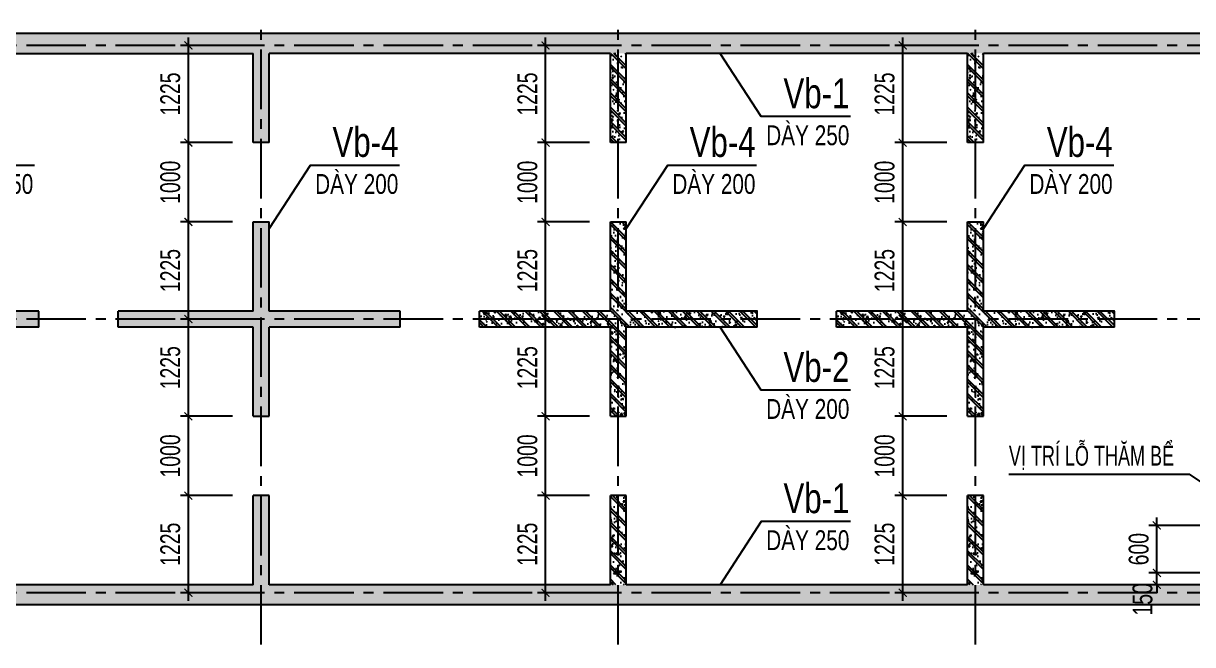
# Model space of a CAD drawing. Header units: millimetres. Extents: x -743195 to -406795, y -426565 to -367165.
# Drawn here: x -729784 to -715052, y -400175 to -392344 of the extents above; entities that cross this region are included whole.
import ezdxf

# ---------------------------------------------------------------- set-up
doc = ezdxf.new("R2010")
doc.units = ezdxf.units.MM
doc.header["$LTSCALE"] = 1000
doc.header["$MEASUREMENT"] = 0
doc.linetypes.add('CENTER2', pattern=[1.125, 0.75, -0.125, 0.125, -0.125])
for name, color, linetype in [('CDC.01.AXIS', 160, 'CENTER2'), ('CDC.02.DIM', 1, 'Continuous'), ('CDC.03.BORDER', 3, 'Continuous'), ('CDC.06.TEXT', 2, 'Continuous'), ('CDC.10.HATCH', 251, 'Continuous'), ('KCS_CHI', 1, 'Continuous')]:
    doc.layers.add(name, color=color, linetype=linetype)
doc.styles.add('ARIAL', font='arial.ttf', dxfattribs={"width": 0.7})
doc.styles.add('KCS_SMTEXT', font='arial.ttf', dxfattribs={"width": 0.7})
doc.dimstyles.new('100', dxfattribs={"dimscale": 100, "dimtxt": 2.5, "dimasz": 1, "dimexe": 1, "dimexo": 0, "dimgap": 1, "dimtad": 1, "dimdec": 0, "dimdsep": 46, "dimtxsty": 'ARIAL', "dimblk": 'ARCHTICK', "dimcen": 1, "dimdle": 1, "dimclrd": 1, "dimclre": 1, "dimclrt": 2, "dimadec": 0, "dimazin": 0, "dimtfac": 0.00072, "dimtdec": 0, "dimtix": 1, "dimtmove": 2, "dimatfit": 3, "dimldrblk": 'ARCHTICK', "dimfxl": 1, "dimtolj": 1, "dimarcsym": 0})
pattern_1 = [(50, (3326.72, -18708.47), (215.178055, -18.82564), [22.5, -247.5]), (355, (3326.72, -18708.47), (-41.6254, 225.65764), [18, -198]), (100.4514, (3344.65, -18710.04), (173.552815, 206.831863), [19.122057, -210.342634]), (46.1842, (3326.72, -18648.47), (320.172315, -49.655704), [33.75, -371.25]), (96.6356, (3353.4, -18652.6), (280.39881, 292.23536), [28.68309, -315.5139]), (351.1842, (3326.7, -18648.47), (280.39858, 292.23558), [27, -297]), (21, (3356.72, -18663.47), (179.072116, -120.785667), [22.5, -247.5]), (226, (3356.72, -18663.47), (201.564637, -109.66194), [18, -198]), (71.4514, (3371.64, -18673.53), (252.06679, 96.75915), [19.122057, -210.342634]), (67.5, (3326.716, -18708.47), (-46.774855, 88.3123386), [0, -195.6, 0, -201, 0, -198.75]), (4.5, (3326.72, -18708.47), (85.005277, 114.030957), [0, -114.6, 0, -191.1, 0, -75.75]), (327.5, (3259.816, -18708.47), (160.146731, -6.7664615), [0, -75, 0, -234, 0, -310.5]), (317.5, (3229.82, -18708.47), (174.95585, 30.031495), [0, -97.5, 0, -155.4, 0, -220.5]), (315, (3326.72, -18708.47), (90.156115, 90.156115), []), (315, (3326.72, -18671.72), (90.156115, 90.156115), [])]
pattern_2 = [(50, (7826.72, -18708.47), (215.178055, -18.82564), [22.5, -247.5]), (355, (7826.72, -18708.47), (-41.6254, 225.65764), [18, -198]), (100.4514, (7844.65, -18710.04), (173.552815, 206.83186), [19.122057, -210.342634]), (46.1842, (7826.72, -18648.47), (320.172315, -49.655704), [33.75, -371.25]), (96.6356, (7853.4, -18652.6), (280.39881, 292.23536), [28.68309, -315.5139]), (351.1842, (7826.7, -18648.47), (280.39858, 292.23558), [27, -297]), (21, (7856.72, -18663.47), (179.072116, -120.785667), [22.5, -247.5]), (226, (7856.72, -18663.47), (201.564637, -109.66194), [18, -198]), (71.4514, (7871.64, -18673.53), (252.06679, 96.75915), [19.122057, -210.342634]), (67.5, (7826.716, -18708.47), (-46.774855, 88.3123386), [0, -195.6, 0, -201, 0, -198.75]), (4.5, (7826.72, -18708.47), (85.005277, 114.030957), [0, -114.6, 0, -191.1, 0, -75.75]), (327.5, (7759.816, -18708.47), (160.146731, -6.7664615), [0, -75, 0, -234, 0, -310.5]), (317.5, (7729.82, -18708.47), (174.95585, 30.031495), [0, -97.5, 0, -155.4, 0, -220.5]), (315, (7826.72, -18708.47), (90.156115, 90.156115), []), (315, (7826.72, -18671.72), (90.156115, 90.156115), [])]

# ---------------------------------------------------------------- blocks, each defined once
blk = doc.blocks.new('_ArchTick')
at = {"color": 0, "linetype": 'ByBlock', "const_width": 0.15}
blk.add_lwpolyline([(-0.5, -0.5), (0.5, 0.5)], dxfattribs=at)
blk = doc.blocks.new('*D3')
at = {"layer": 'CDC.02.DIM', "color": 1, "lineweight": -2, "transparency": 16777216}
for p, q in [((-727705, -399622), (-727705, -398197)), ((-727151, -398297), (-727805, -398297)), ((-727151, -399522), (-727805, -399522))]:
    blk.add_line(p, q, dxfattribs=at)
at = {"layer": 'Defpoints', "color": 0, "transparency": 16777216}
for p in [(-727705, -398297), (-727151, -398297), (-727151, -399522)]:
    blk.add_point(p, dxfattribs=at)
at = {"layer": 'CDC.02.DIM', "color": 1, "lineweight": -2, "transparency": 16777216, "xscale": 100, "yscale": 100, "zscale": 100}
for p, rotation in [((-727705, -398297), 90), ((-727705, -399522), 270)]:
    blk.add_blockref('_ArchTick', p, dxfattribs=dict(at, rotation=rotation))
at = {"layer": 'CDC.02.DIM', "color": 2, "transparency": 16777216, "insert": (-727933, -398910), "char_height": 250, "attachment_point": 5, "rotation": 90, "style": 'ARIAL'}
blk.add_mtext('\\A1;1225', dxfattribs=at)
blk = doc.blocks.new('*D4')
at = {"layer": 'CDC.02.DIM', "color": 1, "lineweight": -2, "transparency": 16777216}
for p, q in [((-727151, -397297), (-727805, -397297)), ((-727705, -398397), (-727705, -397197)), ((-727151, -398297), (-727805, -398297))]:
    blk.add_line(p, q, dxfattribs=at)
at = {"layer": 'Defpoints', "color": 0, "transparency": 16777216}
for p in [(-727705, -397297), (-727151, -397297), (-727151, -398297)]:
    blk.add_point(p, dxfattribs=at)
at = {"layer": 'CDC.02.DIM', "color": 1, "lineweight": -2, "transparency": 16777216, "xscale": 100, "yscale": 100, "zscale": 100}
for p, rotation in [((-727705, -397297), 90), ((-727705, -398297), 270)]:
    blk.add_blockref('_ArchTick', p, dxfattribs=dict(at, rotation=rotation))
at = {"layer": 'CDC.02.DIM', "color": 2, "transparency": 16777216, "insert": (-727933, -397797), "char_height": 250, "attachment_point": 5, "rotation": 90, "style": 'ARIAL'}
blk.add_mtext('\\A1;1000', dxfattribs=at)
blk = doc.blocks.new('*D5')
at = {"layer": 'CDC.02.DIM', "color": 1, "lineweight": -2, "transparency": 16777216}
for p, q in [((-727705, -397397), (-727705, -395972)), ((-727151, -396072), (-727805, -396072)), ((-727151, -397297), (-727805, -397297))]:
    blk.add_line(p, q, dxfattribs=at)
at = {"layer": 'Defpoints', "color": 0, "transparency": 16777216}
for p in [(-727705, -396072), (-727151, -396072), (-727151, -397297)]:
    blk.add_point(p, dxfattribs=at)
at = {"layer": 'CDC.02.DIM', "color": 1, "lineweight": -2, "transparency": 16777216, "xscale": 100, "yscale": 100, "zscale": 100}
for p, rotation in [((-727705, -396072), 90), ((-727705, -397297), 270)]:
    blk.add_blockref('_ArchTick', p, dxfattribs=dict(at, rotation=rotation))
at = {"layer": 'CDC.02.DIM', "color": 2, "transparency": 16777216, "insert": (-727933, -396685), "char_height": 250, "attachment_point": 5, "rotation": 90, "style": 'ARIAL'}
blk.add_mtext('\\A1;1225', dxfattribs=at)
blk = doc.blocks.new('*D6')
at = {"layer": 'CDC.02.DIM', "color": 1, "lineweight": -2, "transparency": 16777216}
for p, q in [((-727705, -396172), (-727705, -394747)), ((-727151, -394847), (-727805, -394847)), ((-727151, -396072), (-727805, -396072))]:
    blk.add_line(p, q, dxfattribs=at)
at = {"layer": 'Defpoints', "color": 0, "transparency": 16777216}
for p in [(-727705, -394847), (-727151, -394847), (-727151, -396072)]:
    blk.add_point(p, dxfattribs=at)
at = {"layer": 'CDC.02.DIM', "color": 1, "lineweight": -2, "transparency": 16777216, "xscale": 100, "yscale": 100, "zscale": 100}
for p, rotation in [((-727705, -394847), 90), ((-727705, -396072), 270)]:
    blk.add_blockref('_ArchTick', p, dxfattribs=dict(at, rotation=rotation))
at = {"layer": 'CDC.02.DIM', "color": 2, "transparency": 16777216, "insert": (-727933, -395460), "char_height": 250, "attachment_point": 5, "rotation": 90, "style": 'ARIAL'}
blk.add_mtext('\\A1;1225', dxfattribs=at)
blk = doc.blocks.new('*D7')
at = {"layer": 'CDC.02.DIM', "color": 1, "lineweight": -2, "transparency": 16777216}
for p, q in [((-727705, -394947), (-727705, -393747)), ((-727151, -393847), (-727805, -393847)), ((-727151, -394847), (-727805, -394847))]:
    blk.add_line(p, q, dxfattribs=at)
at = {"layer": 'Defpoints', "color": 0, "transparency": 16777216}
for p in [(-727705, -393847), (-727151, -393847), (-727151, -394847)]:
    blk.add_point(p, dxfattribs=at)
at = {"layer": 'CDC.02.DIM', "color": 1, "lineweight": -2, "transparency": 16777216, "xscale": 100, "yscale": 100, "zscale": 100}
for p, rotation in [((-727705, -393847), 90), ((-727705, -394847), 270)]:
    blk.add_blockref('_ArchTick', p, dxfattribs=dict(at, rotation=rotation))
at = {"layer": 'CDC.02.DIM', "color": 2, "transparency": 16777216, "insert": (-727933, -394347), "char_height": 250, "attachment_point": 5, "rotation": 90, "style": 'ARIAL'}
blk.add_mtext('\\A1;1000', dxfattribs=at)
blk = doc.blocks.new('*D8')
at = {"layer": 'CDC.02.DIM', "color": 1, "lineweight": -2, "transparency": 16777216}
for p, q in [((-727705, -393947), (-727705, -392522)), ((-727151, -392622), (-727805, -392622)), ((-727151, -393847), (-727805, -393847))]:
    blk.add_line(p, q, dxfattribs=at)
at = {"layer": 'Defpoints', "color": 0, "transparency": 16777216}
for p in [(-727705, -392622), (-727151, -392622), (-727151, -393847)]:
    blk.add_point(p, dxfattribs=at)
at = {"layer": 'CDC.02.DIM', "color": 1, "lineweight": -2, "transparency": 16777216, "xscale": 100, "yscale": 100, "zscale": 100}
for p, rotation in [((-727705, -392622), 90), ((-727705, -393847), 270)]:
    blk.add_blockref('_ArchTick', p, dxfattribs=dict(at, rotation=rotation))
at = {"layer": 'CDC.02.DIM', "color": 2, "transparency": 16777216, "insert": (-727933, -393235), "char_height": 250, "attachment_point": 5, "rotation": 90, "style": 'ARIAL'}
blk.add_mtext('\\A1;1225', dxfattribs=at)
blk = doc.blocks.new('*D9')
at = {"layer": 'CDC.02.DIM', "color": 1, "lineweight": -2, "transparency": 16777216}
for p, q in [((-723205, -399622), (-723205, -398197)), ((-722651, -398297), (-723305, -398297)), ((-722651, -399522), (-723305, -399522))]:
    blk.add_line(p, q, dxfattribs=at)
at = {"layer": 'Defpoints', "color": 0, "transparency": 16777216}
for p in [(-723205, -398297), (-722651, -398297), (-722651, -399522)]:
    blk.add_point(p, dxfattribs=at)
at = {"layer": 'CDC.02.DIM', "color": 1, "lineweight": -2, "transparency": 16777216, "xscale": 100, "yscale": 100, "zscale": 100}
for p, rotation in [((-723205, -398297), 90), ((-723205, -399522), 270)]:
    blk.add_blockref('_ArchTick', p, dxfattribs=dict(at, rotation=rotation))
at = {"layer": 'CDC.02.DIM', "color": 2, "transparency": 16777216, "insert": (-723433, -398910), "char_height": 250, "attachment_point": 5, "rotation": 90, "style": 'ARIAL'}
blk.add_mtext('\\A1;1225', dxfattribs=at)
blk = doc.blocks.new('*D10')
at = {"layer": 'CDC.02.DIM', "color": 1, "lineweight": -2, "transparency": 16777216}
for p, q in [((-722651, -397297), (-723305, -397297)), ((-723205, -398397), (-723205, -397197)), ((-722651, -398297), (-723305, -398297))]:
    blk.add_line(p, q, dxfattribs=at)
at = {"layer": 'Defpoints', "color": 0, "transparency": 16777216}
for p in [(-723205, -397297), (-722651, -397297), (-722651, -398297)]:
    blk.add_point(p, dxfattribs=at)
at = {"layer": 'CDC.02.DIM', "color": 1, "lineweight": -2, "transparency": 16777216, "xscale": 100, "yscale": 100, "zscale": 100}
for p, rotation in [((-723205, -397297), 90), ((-723205, -398297), 270)]:
    blk.add_blockref('_ArchTick', p, dxfattribs=dict(at, rotation=rotation))
at = {"layer": 'CDC.02.DIM', "color": 2, "transparency": 16777216, "insert": (-723433, -397797), "char_height": 250, "attachment_point": 5, "rotation": 90, "style": 'ARIAL'}
blk.add_mtext('\\A1;1000', dxfattribs=at)
blk = doc.blocks.new('*D11')
at = {"layer": 'CDC.02.DIM', "color": 1, "lineweight": -2, "transparency": 16777216}
for p, q in [((-723205, -397397), (-723205, -395972)), ((-722651, -396072), (-723305, -396072)), ((-722651, -397297), (-723305, -397297))]:
    blk.add_line(p, q, dxfattribs=at)
at = {"layer": 'Defpoints', "color": 0, "transparency": 16777216}
for p in [(-723205, -396072), (-722651, -396072), (-722651, -397297)]:
    blk.add_point(p, dxfattribs=at)
at = {"layer": 'CDC.02.DIM', "color": 1, "lineweight": -2, "transparency": 16777216, "xscale": 100, "yscale": 100, "zscale": 100}
for p, rotation in [((-723205, -396072), 90), ((-723205, -397297), 270)]:
    blk.add_blockref('_ArchTick', p, dxfattribs=dict(at, rotation=rotation))
at = {"layer": 'CDC.02.DIM', "color": 2, "transparency": 16777216, "insert": (-723433, -396685), "char_height": 250, "attachment_point": 5, "rotation": 90, "style": 'ARIAL'}
blk.add_mtext('\\A1;1225', dxfattribs=at)
blk = doc.blocks.new('*D12')
at = {"layer": 'CDC.02.DIM', "color": 1, "lineweight": -2, "transparency": 16777216}
for p, q in [((-723205, -396172), (-723205, -394747)), ((-722651, -394847), (-723305, -394847)), ((-722651, -396072), (-723305, -396072))]:
    blk.add_line(p, q, dxfattribs=at)
at = {"layer": 'Defpoints', "color": 0, "transparency": 16777216}
for p in [(-723205, -394847), (-722651, -394847), (-722651, -396072)]:
    blk.add_point(p, dxfattribs=at)
at = {"layer": 'CDC.02.DIM', "color": 1, "lineweight": -2, "transparency": 16777216, "xscale": 100, "yscale": 100, "zscale": 100}
for p, rotation in [((-723205, -394847), 90), ((-723205, -396072), 270)]:
    blk.add_blockref('_ArchTick', p, dxfattribs=dict(at, rotation=rotation))
at = {"layer": 'CDC.02.DIM', "color": 2, "transparency": 16777216, "insert": (-723433, -395460), "char_height": 250, "attachment_point": 5, "rotation": 90, "style": 'ARIAL'}
blk.add_mtext('\\A1;1225', dxfattribs=at)
blk = doc.blocks.new('*D13')
at = {"layer": 'CDC.02.DIM', "color": 1, "lineweight": -2, "transparency": 16777216}
for p, q in [((-723205, -394947), (-723205, -393747)), ((-722651, -393847), (-723305, -393847)), ((-722651, -394847), (-723305, -394847))]:
    blk.add_line(p, q, dxfattribs=at)
at = {"layer": 'Defpoints', "color": 0, "transparency": 16777216}
for p in [(-723205, -393847), (-722651, -393847), (-722651, -394847)]:
    blk.add_point(p, dxfattribs=at)
at = {"layer": 'CDC.02.DIM', "color": 1, "lineweight": -2, "transparency": 16777216, "xscale": 100, "yscale": 100, "zscale": 100}
for p, rotation in [((-723205, -393847), 90), ((-723205, -394847), 270)]:
    blk.add_blockref('_ArchTick', p, dxfattribs=dict(at, rotation=rotation))
at = {"layer": 'CDC.02.DIM', "color": 2, "transparency": 16777216, "insert": (-723433, -394347), "char_height": 250, "attachment_point": 5, "rotation": 90, "style": 'ARIAL'}
blk.add_mtext('\\A1;1000', dxfattribs=at)
blk = doc.blocks.new('*D14')
at = {"layer": 'CDC.02.DIM', "color": 1, "lineweight": -2, "transparency": 16777216}
for p, q in [((-723205, -393947), (-723205, -392522)), ((-722651, -392622), (-723305, -392622)), ((-722651, -393847), (-723305, -393847))]:
    blk.add_line(p, q, dxfattribs=at)
at = {"layer": 'Defpoints', "color": 0, "transparency": 16777216}
for p in [(-723205, -392622), (-722651, -392622), (-722651, -393847)]:
    blk.add_point(p, dxfattribs=at)
at = {"layer": 'CDC.02.DIM', "color": 1, "lineweight": -2, "transparency": 16777216, "xscale": 100, "yscale": 100, "zscale": 100}
for p, rotation in [((-723205, -392622), 90), ((-723205, -393847), 270)]:
    blk.add_blockref('_ArchTick', p, dxfattribs=dict(at, rotation=rotation))
at = {"layer": 'CDC.02.DIM', "color": 2, "transparency": 16777216, "insert": (-723433, -393235), "char_height": 250, "attachment_point": 5, "rotation": 90, "style": 'ARIAL'}
blk.add_mtext('\\A1;1225', dxfattribs=at)
blk = doc.blocks.new('*D15')
at = {"layer": 'CDC.02.DIM', "color": 1, "lineweight": -2, "transparency": 16777216}
for p, q in [((-718705, -399622), (-718705, -398197)), ((-718151, -398297), (-718805, -398297)), ((-718151, -399522), (-718805, -399522))]:
    blk.add_line(p, q, dxfattribs=at)
at = {"layer": 'Defpoints', "color": 0, "transparency": 16777216}
for p in [(-718705, -398297), (-718151, -398297), (-718151, -399522)]:
    blk.add_point(p, dxfattribs=at)
at = {"layer": 'CDC.02.DIM', "color": 1, "lineweight": -2, "transparency": 16777216, "xscale": 100, "yscale": 100, "zscale": 100}
for p, rotation in [((-718705, -398297), 90), ((-718705, -399522), 270)]:
    blk.add_blockref('_ArchTick', p, dxfattribs=dict(at, rotation=rotation))
at = {"layer": 'CDC.02.DIM', "color": 2, "transparency": 16777216, "insert": (-718933, -398910), "char_height": 250, "attachment_point": 5, "rotation": 90, "style": 'ARIAL'}
blk.add_mtext('\\A1;1225', dxfattribs=at)
blk = doc.blocks.new('*D16')
at = {"layer": 'CDC.02.DIM', "color": 1, "lineweight": -2, "transparency": 16777216}
for p, q in [((-718151, -397297), (-718805, -397297)), ((-718705, -398397), (-718705, -397197)), ((-718151, -398297), (-718805, -398297))]:
    blk.add_line(p, q, dxfattribs=at)
at = {"layer": 'Defpoints', "color": 0, "transparency": 16777216}
for p in [(-718705, -397297), (-718151, -397297), (-718151, -398297)]:
    blk.add_point(p, dxfattribs=at)
at = {"layer": 'CDC.02.DIM', "color": 1, "lineweight": -2, "transparency": 16777216, "xscale": 100, "yscale": 100, "zscale": 100}
for p, rotation in [((-718705, -397297), 90), ((-718705, -398297), 270)]:
    blk.add_blockref('_ArchTick', p, dxfattribs=dict(at, rotation=rotation))
at = {"layer": 'CDC.02.DIM', "color": 2, "transparency": 16777216, "insert": (-718933, -397797), "char_height": 250, "attachment_point": 5, "rotation": 90, "style": 'ARIAL'}
blk.add_mtext('\\A1;1000', dxfattribs=at)
blk = doc.blocks.new('*D17')
at = {"layer": 'CDC.02.DIM', "color": 1, "lineweight": -2, "transparency": 16777216}
for p, q in [((-718705, -397397), (-718705, -395972)), ((-718151, -396072), (-718805, -396072)), ((-718151, -397297), (-718805, -397297))]:
    blk.add_line(p, q, dxfattribs=at)
at = {"layer": 'Defpoints', "color": 0, "transparency": 16777216}
for p in [(-718705, -396072), (-718151, -396072), (-718151, -397297)]:
    blk.add_point(p, dxfattribs=at)
at = {"layer": 'CDC.02.DIM', "color": 1, "lineweight": -2, "transparency": 16777216, "xscale": 100, "yscale": 100, "zscale": 100}
for p, rotation in [((-718705, -396072), 90), ((-718705, -397297), 270)]:
    blk.add_blockref('_ArchTick', p, dxfattribs=dict(at, rotation=rotation))
at = {"layer": 'CDC.02.DIM', "color": 2, "transparency": 16777216, "insert": (-718933, -396685), "char_height": 250, "attachment_point": 5, "rotation": 90, "style": 'ARIAL'}
blk.add_mtext('\\A1;1225', dxfattribs=at)
blk = doc.blocks.new('*D18')
at = {"layer": 'CDC.02.DIM', "color": 1, "lineweight": -2, "transparency": 16777216}
for p, q in [((-718705, -396172), (-718705, -394747)), ((-718151, -394847), (-718805, -394847)), ((-718151, -396072), (-718805, -396072))]:
    blk.add_line(p, q, dxfattribs=at)
at = {"layer": 'Defpoints', "color": 0, "transparency": 16777216}
for p in [(-718705, -394847), (-718151, -394847), (-718151, -396072)]:
    blk.add_point(p, dxfattribs=at)
at = {"layer": 'CDC.02.DIM', "color": 1, "lineweight": -2, "transparency": 16777216, "xscale": 100, "yscale": 100, "zscale": 100}
for p, rotation in [((-718705, -394847), 90), ((-718705, -396072), 270)]:
    blk.add_blockref('_ArchTick', p, dxfattribs=dict(at, rotation=rotation))
at = {"layer": 'CDC.02.DIM', "color": 2, "transparency": 16777216, "insert": (-718933, -395460), "char_height": 250, "attachment_point": 5, "rotation": 90, "style": 'ARIAL'}
blk.add_mtext('\\A1;1225', dxfattribs=at)
blk = doc.blocks.new('*D19')
at = {"layer": 'CDC.02.DIM', "color": 1, "lineweight": -2, "transparency": 16777216}
for p, q in [((-718705, -394947), (-718705, -393747)), ((-718151, -393847), (-718805, -393847)), ((-718151, -394847), (-718805, -394847))]:
    blk.add_line(p, q, dxfattribs=at)
at = {"layer": 'Defpoints', "color": 0, "transparency": 16777216}
for p in [(-718705, -393847), (-718151, -393847), (-718151, -394847)]:
    blk.add_point(p, dxfattribs=at)
at = {"layer": 'CDC.02.DIM', "color": 1, "lineweight": -2, "transparency": 16777216, "xscale": 100, "yscale": 100, "zscale": 100}
for p, rotation in [((-718705, -393847), 90), ((-718705, -394847), 270)]:
    blk.add_blockref('_ArchTick', p, dxfattribs=dict(at, rotation=rotation))
at = {"layer": 'CDC.02.DIM', "color": 2, "transparency": 16777216, "insert": (-718933, -394347), "char_height": 250, "attachment_point": 5, "rotation": 90, "style": 'ARIAL'}
blk.add_mtext('\\A1;1000', dxfattribs=at)
blk = doc.blocks.new('*D20')
at = {"layer": 'CDC.02.DIM', "color": 1, "lineweight": -2, "transparency": 16777216}
for p, q in [((-718705, -393947), (-718705, -392522)), ((-718151, -392622), (-718805, -392622)), ((-718151, -393847), (-718805, -393847))]:
    blk.add_line(p, q, dxfattribs=at)
at = {"layer": 'Defpoints', "color": 0, "transparency": 16777216}
for p in [(-718705, -392622), (-718151, -392622), (-718151, -393847)]:
    blk.add_point(p, dxfattribs=at)
at = {"layer": 'CDC.02.DIM', "color": 1, "lineweight": -2, "transparency": 16777216, "xscale": 100, "yscale": 100, "zscale": 100}
for p, rotation in [((-718705, -392622), 90), ((-718705, -393847), 270)]:
    blk.add_blockref('_ArchTick', p, dxfattribs=dict(at, rotation=rotation))
at = {"layer": 'CDC.02.DIM', "color": 2, "transparency": 16777216, "insert": (-718933, -393235), "char_height": 250, "attachment_point": 5, "rotation": 90, "style": 'ARIAL'}
blk.add_mtext('\\A1;1225', dxfattribs=at)
blk = doc.blocks.new('*D61')
at = {"layer": 'CDC.02.DIM', "color": 1, "lineweight": -2, "transparency": 16777216}
for p, q in [((-715503, -399272), (-715503, -399172)), ((-714833, -399272), (-715603, -399272)), ((-715503, -399422), (-715503, -399272)), ((-714833, -399422), (-715603, -399422)), ((-715503, -399422), (-715503, -399522))]:
    blk.add_line(p, q, dxfattribs=at)
at = {"layer": 'Defpoints', "color": 0, "transparency": 16777216}
for p in [(-715503, -399272), (-714833, -399272), (-714833, -399422)]:
    blk.add_point(p, dxfattribs=at)
at = {"layer": 'CDC.02.DIM', "color": 1, "lineweight": -2, "transparency": 16777216, "xscale": 100, "yscale": 100, "zscale": 100}
for p, rotation in [((-715503, -399272), 270), ((-715503, -399422), 90)]:
    blk.add_blockref('_ArchTick', p, dxfattribs=dict(at, rotation=rotation))
at = {"layer": 'CDC.02.DIM', "color": 2, "transparency": 16777216, "insert": (-715683, -399604), "char_height": 250, "attachment_point": 5, "rotation": 90, "style": 'ARIAL'}
blk.add_mtext('\\A1;150', dxfattribs=at)
blk = doc.blocks.new('*D62')
at = {"layer": 'CDC.02.DIM', "color": 1, "lineweight": -2, "transparency": 16777216}
for p, q in [((-715503, -399372), (-715503, -398572)), ((-714833, -398672), (-715603, -398672)), ((-714833, -399272), (-715603, -399272))]:
    blk.add_line(p, q, dxfattribs=at)
at = {"layer": 'Defpoints', "color": 0, "transparency": 16777216}
for p in [(-715503, -398672), (-714833, -398672), (-714833, -399272)]:
    blk.add_point(p, dxfattribs=at)
at = {"layer": 'CDC.02.DIM', "color": 1, "lineweight": -2, "transparency": 16777216, "xscale": 100, "yscale": 100, "zscale": 100}
for p, rotation in [((-715503, -398672), 90), ((-715503, -399272), 270)]:
    blk.add_blockref('_ArchTick', p, dxfattribs=dict(at, rotation=rotation))
at = {"layer": 'CDC.02.DIM', "color": 2, "transparency": 16777216, "insert": (-715731, -398972), "char_height": 250, "attachment_point": 5, "rotation": 90, "style": 'ARIAL'}
blk.add_mtext('\\A1;600', dxfattribs=at)

msp = doc.modelspace()

# ---------------------------------------------------------------- hatches: boundary and pattern name
at = {"layer": 'CDC.10.HATCH'}
h = msp.add_hatch(dxfattribs=at)
h.set_pattern_fill('CHAU-02', color=256, scale=30, style=0, pattern_type=2)
h.set_pattern_definition(pattern_1)
h.paths.add_polyline_path([(-731288.5, -392722.1), (-708788.5, -392722.1), (-708788.5, -399422.1), (-731288.5, -399422.1)], flags=16)
h.paths.add_polyline_path([(-731538.5, -392472.1), (-708538.5, -392472.1), (-708538.5, -399672.1), (-731538.5, -399672.1)])
h = msp.add_hatch(dxfattribs=at)
h.set_pattern_fill('CHAU-02', color=256, scale=30, style=0, pattern_type=2)
h.set_pattern_definition(pattern_1)
h.paths.add_polyline_path([(-729588.5, -395972.1), (-731288.5, -395972.1), (-731288.5, -396072.1), (-729588.5, -396072.1)])
h.paths.add_polyline_path([(-729588.5, -396072.1), (-731288.5, -396072.1), (-731288.5, -396172.1), (-729588.5, -396172.1)])
h.paths.add_polyline_path([(-726788.5, -396072.1), (-728588.5, -396072.1), (-728588.5, -396172.1), (-726888.5, -396172.1), (-726888.5, -397297.1), (-726788.5, -397297.1)])
h.paths.add_polyline_path([(-726788.5, -394847.1), (-726888.5, -394847.1), (-726888.5, -395972.1), (-728588.5, -395972.1), (-728588.5, -396072.1), (-726788.5, -396072.1)])
h.paths.add_polyline_path([(-725038.5, -396072.1), (-726788.5, -396072.1), (-726788.5, -397297.1), (-726688.5, -397297.1), (-726688.5, -396172.1), (-725038.5, -396172.1)])
h.paths.add_polyline_path([(-725038.5, -395972.1), (-726688.5, -395972.1), (-726688.5, -394847.1), (-726788.5, -394847.1), (-726788.5, -396072.1), (-725038.5, -396072.1)])
h.paths.add_polyline_path([(-726688.5, -392722.1), (-726788.5, -392722.1), (-726788.5, -393847.1), (-726688.5, -393847.1)])
h.paths.add_polyline_path([(-726788.5, -392722.1), (-726888.5, -392722.1), (-726888.5, -393847.1), (-726788.5, -393847.1)])
h.paths.add_polyline_path([(-726688.5, -398297.1), (-726788.5, -398297.1), (-726788.5, -399422.1), (-726688.5, -399422.1)])
h.paths.add_polyline_path([(-726788.5, -398297.1), (-726888.5, -398297.1), (-726888.5, -399422.1), (-726788.5, -399422.1)])
h = msp.add_hatch(dxfattribs=at)
h.set_pattern_fill('CHAU-02', color=256, scale=30, style=0, pattern_type=2)
h.set_pattern_definition(pattern_1)
h.paths.add_polyline_path([(-722188.5, -392722.1), (-722288.5, -392722.1), (-722288.5, -393847.1), (-722188.5, -393847.1)])
h.paths.add_polyline_path([(-722288.5, -392722.1), (-722388.5, -392722.1), (-722388.5, -393847.1), (-722288.5, -393847.1)])
h = msp.add_hatch(dxfattribs=at)
h.set_pattern_fill('CHAU-02', color=256, scale=30, style=0, pattern_type=2)
h.set_pattern_definition(pattern_2)
h.paths.add_polyline_path([(-717688.5, -392722.1), (-717788.5, -392722.1), (-717788.5, -393847.1), (-717688.5, -393847.1)])
h.paths.add_polyline_path([(-717788.5, -392722.1), (-717888.5, -392722.1), (-717888.5, -393847.1), (-717788.5, -393847.1)])
h = msp.add_hatch(dxfattribs=at)
h.set_pattern_fill('CHAU-02', color=256, scale=30, style=0, pattern_type=2)
h.set_pattern_definition(pattern_1)
h.paths.add_polyline_path([(-722188.5, -396172.1), (-720538.5, -396172.1), (-720538.5, -396072.1), (-722288.5, -396072.1), (-722288.5, -397297.1), (-722188.5, -397297.1)])
h.paths.add_polyline_path([(-722288.5, -396072.1), (-724038.5, -396072.1), (-724038.5, -396172.1), (-722388.5, -396172.1), (-722388.5, -397297.1), (-722288.5, -397297.1)])
h.paths.add_polyline_path([(-722188.5, -394847.1), (-722288.5, -394847.1), (-722288.5, -396072.1), (-720538.5, -396072.1), (-720538.5, -395972.1), (-722188.5, -395972.1)])
h.paths.add_polyline_path([(-722288.5, -394847.1), (-722388.5, -394847.1), (-722388.5, -395972.1), (-724038.5, -395972.1), (-724038.5, -396072.1), (-722288.5, -396072.1)])
h = msp.add_hatch(dxfattribs=at)
h.set_pattern_fill('CHAU-02', color=256, scale=30, style=0, pattern_type=2)
h.set_pattern_definition(pattern_2)
h.paths.add_polyline_path([(-717688.5, -396172.1), (-716038.5, -396172.1), (-716038.5, -396072.1), (-717788.5, -396072.1), (-717788.5, -397297.1), (-717688.5, -397297.1)])
h.paths.add_polyline_path([(-717788.5, -396072.1), (-719538.5, -396072.1), (-719538.5, -396172.1), (-717888.5, -396172.1), (-717888.5, -397297.1), (-717788.5, -397297.1)])
h.paths.add_polyline_path([(-717688.5, -394847.1), (-717788.5, -394847.1), (-717788.5, -396072.1), (-716038.5, -396072.1), (-716038.5, -395972.1), (-717688.5, -395972.1)])
h.paths.add_polyline_path([(-717788.5, -394847.1), (-717888.5, -394847.1), (-717888.5, -395972.1), (-719538.5, -395972.1), (-719538.5, -396072.1), (-717788.5, -396072.1)])
h = msp.add_hatch(dxfattribs=at)
h.set_pattern_fill('CHAU-02', color=256, scale=30, style=0, pattern_type=2)
h.set_pattern_definition(pattern_1)
h.paths.add_polyline_path([(-722188.5, -398297.1), (-722288.5, -398297.1), (-722288.5, -399422.1), (-722188.5, -399422.1)])
h.paths.add_polyline_path([(-722288.5, -398297.1), (-722388.5, -398297.1), (-722388.5, -399422.1), (-722288.5, -399422.1)])
h = msp.add_hatch(dxfattribs=at)
h.set_pattern_fill('CHAU-02', color=256, scale=30, style=0, pattern_type=2)
h.set_pattern_definition(pattern_2)
h.paths.add_polyline_path([(-717688.5, -398297.1), (-717788.5, -398297.1), (-717788.5, -399422.1), (-717688.5, -399422.1)])
h.paths.add_polyline_path([(-717788.5, -398297.1), (-717888.5, -398297.1), (-717888.5, -399422.1), (-717788.5, -399422.1)])

# ---------------------------------------------------------------- linework, layer by layer
at = {"layer": 'CDC.01.AXIS'}
for p, q in [((-726788.5, -400175.4), (-726788.5, -392344.1)), ((-722288.5, -400175.4), (-722288.5, -392344.1)), ((-717788.5, -400175.4), (-717788.5, -392344.1)), ((-707622.2, -392622.1), (-731833, -392622.1)), ((-707622.2, -396072.1), (-731833, -396072.1)), ((-707622.2, -399522.1), (-731833, -399522.1))]:
    msp.add_line(p, q, dxfattribs=at)
at = {"layer": 'CDC.03.BORDER', "ltscale": 100}
for p, q in [((-708538.5, -392472.1), (-731538.5, -392472.1)), ((-726888.5, -393847.1), (-726888.5, -392722.1)), ((-726688.5, -393847.1), (-726688.5, -392722.1)), ((-722388.5, -392722.1), (-726688.5, -392722.1)), ((-722388.5, -393847.1), (-722388.5, -392722.1)), ((-722188.5, -393847.1), (-722188.5, -392722.1)), ((-717888.5, -392722.1), (-722188.5, -392722.1)), ((-717888.5, -393847.1), (-717888.5, -392722.1)), ((-713388.5, -392722.1), (-717688.5, -392722.1)), ((-717688.5, -393847.1), (-717688.5, -392722.1)), ((-726888.5, -395972.1), (-726888.5, -394847.1)), ((-726688.5, -395972.1), (-726688.5, -394847.1)), ((-722388.5, -395972.1), (-722388.5, -394847.1)), ((-722188.5, -395972.1), (-722188.5, -394847.1)), ((-717888.5, -395972.1), (-717888.5, -394847.1)), ((-717688.5, -395972.1), (-717688.5, -394847.1)), ((-729588.5, -395972.1), (-731288.5, -395972.1)), ((-729588.5, -396172.1), (-729588.5, -395972.1)), ((-728588.5, -396172.1), (-728588.5, -395972.1)), ((-726888.5, -395972.1), (-728588.5, -395972.1)), ((-725038.5, -395972.1), (-726688.5, -395972.1)), ((-725038.5, -396172.1), (-725038.5, -395972.1)), ((-722388.5, -395972.1), (-724038.5, -395972.1)), ((-724038.5, -396172.1), (-724038.5, -395972.1)), ((-720538.5, -395972.1), (-722188.5, -395972.1)), ((-720538.5, -396172.1), (-720538.5, -395972.1)), ((-717888.5, -395972.1), (-719538.5, -395972.1)), ((-719538.5, -396172.1), (-719538.5, -395972.1)), ((-716038.5, -395972.1), (-717688.5, -395972.1)), ((-716038.5, -396172.1), (-716038.5, -395972.1)), ((-729588.5, -396172.1), (-731288.5, -396172.1)), ((-726888.5, -396172.1), (-728588.5, -396172.1)), ((-726888.5, -397297.1), (-726888.5, -396172.1)), ((-726688.5, -397297.1), (-726688.5, -396172.1)), ((-725038.5, -396172.1), (-726688.5, -396172.1)), ((-722388.5, -396172.1), (-724038.5, -396172.1)), ((-722388.5, -397297.1), (-722388.5, -396172.1)), ((-722188.5, -397297.1), (-722188.5, -396172.1)), ((-720538.5, -396172.1), (-722188.5, -396172.1)), ((-717888.5, -396172.1), (-719538.5, -396172.1)), ((-717888.5, -397297.1), (-717888.5, -396172.1)), ((-716038.5, -396172.1), (-717688.5, -396172.1)), ((-717688.5, -397297.1), (-717688.5, -396172.1)), ((-726888.5, -399422.1), (-726888.5, -398297.1)), ((-726688.5, -399422.1), (-726688.5, -398297.1)), ((-722388.5, -399422.1), (-722388.5, -398297.1)), ((-722188.5, -399422.1), (-722188.5, -398297.1)), ((-717888.5, -399422.1), (-717888.5, -398297.1)), ((-717688.5, -399422.1), (-717688.5, -398297.1)), ((-726888.5, -399422.1), (-731288.5, -399422.1)), ((-722388.5, -399422.1), (-726688.5, -399422.1)), ((-717888.5, -399422.1), (-722188.5, -399422.1)), ((-713388.5, -399422.1), (-717688.5, -399422.1)), ((-708538.5, -399672.1), (-731538.5, -399672.1))]:
    msp.add_line(p, q, dxfattribs=at)
at = {"layer": 'CDC.03.BORDER'}
msp.add_line((-731288.5, -392722.1), (-726888.5, -392722.1), dxfattribs=at)
at = {"layer": 'CDC.03.BORDER', "elevation": 0}
for points in [[(-726688.5, -393847.1), (-726888.5, -393847.1)], [(-722188.5, -393847.1), (-722388.5, -393847.1)], [(-717688.5, -393847.1), (-717888.5, -393847.1)], [(-726888.5, -394847.1), (-726688.5, -394847.1)], [(-722388.5, -394847.1), (-722188.5, -394847.1)], [(-717888.5, -394847.1), (-717688.5, -394847.1)], [(-726888.5, -397297.1), (-726688.5, -397297.1)], [(-722388.5, -397297.1), (-722188.5, -397297.1)], [(-717888.5, -397297.1), (-717688.5, -397297.1)], [(-726688.5, -398297.1), (-726888.5, -398297.1)], [(-722188.5, -398297.1), (-722388.5, -398297.1)], [(-717688.5, -398297.1), (-717888.5, -398297.1)]]:
    msp.add_lwpolyline(points, dxfattribs=at)
at = {"layer": 'KCS_CHI', "elevation": 0}
for points in [[(-719362.9, -393519.8), (-720487.6, -393519.8), (-721005.5, -392722.1)], [(-729646, -394133.7), (-730770.6, -394133.7), (-731288.5, -394931.4)], [(-725046, -394133.7), (-726170.6, -394133.7), (-726688.5, -394931.4)], [(-720546, -394133.7), (-721670.6, -394133.7), (-722188.5, -394931.4)], [(-716046, -394133.7), (-717170.6, -394133.7), (-717688.5, -394931.4)], [(-719362.9, -396969.8), (-720487.6, -396969.8), (-721005.5, -396172.1)], [(-717367.6, -398025.5), (-715095.2, -398025.5), (-714138.5, -398672.1)], [(-719362.9, -398624.4), (-720487.6, -398624.4), (-721005.5, -399422.1)]]:
    msp.add_lwpolyline(points, dxfattribs=at)

# ---------------------------------------------------------------- texts
at = {"layer": 'CDC.06.TEXT', "color": 3, "style": 'KCS_SMTEXT'}
for s, height, width, p in [('Vb-1', 375, 0.75, (-720206.9, -393413.3)), ('Vb-4', 375, 0.75, (-725888.9, -394027.2)), ('Vb-4', 375, 0.75, (-721388.9, -394027.2)), ('Vb-4', 375, 0.75, (-716888.9, -394027.2)), ('Vb-2', 375, 0.75, (-720206.9, -396863.3)), ('VỊ TRÍ LỖ THĂM BỂ', 250, 0.65, (-717367.1, -397919)), ('Vb-1', 375, 0.75, (-720206.9, -398517.9))]:
    msp.add_text(s, height=height, dxfattribs=dict(at, width=width)).set_placement(p)
at = {"layer": 'CDC.06.TEXT', "style": 'KCS_SMTEXT', "width": 0.75}
for s, p in [('DÀY 250', (-720425.3, -393879.5)), ('DÀY 250', (-730708.4, -394493.4)), ('DÀY 200', (-726108.4, -394493.4)), ('DÀY 200', (-721608.4, -394493.4)), ('DÀY 200', (-717108.4, -394493.4)), ('DÀY 200', (-720425.3, -397329.5)), ('DÀY 250', (-720425.3, -398984.1))]:
    msp.add_text(s, height=250, dxfattribs=at).set_placement(p)

# ---------------------------------------------------------------- dimensions: what is measured, and where the dimension line sits
at = {"layer": 'CDC.02.DIM'}
for base, p1, p2, picture, middle in [((-727705.2, -392622.1), (-727151.3, -393847.1), (-727151.3, -392622.1), '*D8', (-727932.9, -393234.6)), ((-723205.2, -392622.1), (-722651.3, -393847.1), (-722651.3, -392622.1), '*D14', (-723432.9, -393234.6)), ((-718705.2, -392622.1), (-718151.3, -393847.1), (-718151.3, -392622.1), '*D20', (-718932.9, -393234.6)), ((-727705.2, -393847.1), (-727151.3, -394847.1), (-727151.3, -393847.1), '*D7', (-727932.9, -394347.1)), ((-723205.2, -393847.1), (-722651.3, -394847.1), (-722651.3, -393847.1), '*D13', (-723432.9, -394347.1)), ((-718705.2, -393847.1), (-718151.3, -394847.1), (-718151.3, -393847.1), '*D19', (-718932.9, -394347.1)), ((-727705.2, -394847.1), (-727151.3, -396072.1), (-727151.3, -394847.1), '*D6', (-727932.9, -395459.6)), ((-723205.2, -394847.1), (-722651.3, -396072.1), (-722651.3, -394847.1), '*D12', (-723432.9, -395459.6)), ((-718705.2, -394847.1), (-718151.3, -396072.1), (-718151.3, -394847.1), '*D18', (-718932.9, -395459.6)), ((-727705.2, -396072.1), (-727151.3, -397297.1), (-727151.3, -396072.1), '*D5', (-727932.9, -396684.6)), ((-723205.2, -396072.1), (-722651.3, -397297.1), (-722651.3, -396072.1), '*D11', (-723432.9, -396684.6)), ((-718705.2, -396072.1), (-718151.3, -397297.1), (-718151.3, -396072.1), '*D17', (-718932.9, -396684.6)), ((-727705.2, -397297.1), (-727151.3, -398297.1), (-727151.3, -397297.1), '*D4', (-727932.9, -397797.1)), ((-723205.2, -397297.1), (-722651.3, -398297.1), (-722651.3, -397297.1), '*D10', (-723432.9, -397797.1)), ((-718705.2, -397297.1), (-718151.3, -398297.1), (-718151.3, -397297.1), '*D16', (-718932.9, -397797.1)), ((-727705.2, -398297.1), (-727151.3, -399522.1), (-727151.3, -398297.1), '*D3', (-727932.9, -398909.6)), ((-723205.2, -398297.1), (-722651.3, -399522.1), (-722651.3, -398297.1), '*D9', (-723432.9, -398909.6)), ((-718705.2, -398297.1), (-718151.3, -399522.1), (-718151.3, -398297.1), '*D15', (-718932.9, -398909.6)), ((-715503.4, -398672.1), (-714833, -399272.1), (-714833, -398672.1), '*D62', (-715731.1, -398972.1))]:
    dim = msp.add_linear_dim(base=base, p1=p1, p2=p2, angle=90, dimstyle='100', dxfattribs=at)
    dim.commit()
    dim.dimension.update_dxf_attribs({"geometry": picture, "text_midpoint": middle})
dim = msp.add_linear_dim(base=(-715503.4, -399272.1), p1=(-714833, -399422.1), p2=(-714833, -399272.1), angle=90, dimstyle='100', dxfattribs=at)
dim.commit()
dim.dimension.update_dxf_attribs({"geometry": '*D61', "text_midpoint": (-715683.2, -399604), "dimtype": 160})

doc.saveas('drawing.dxf')
